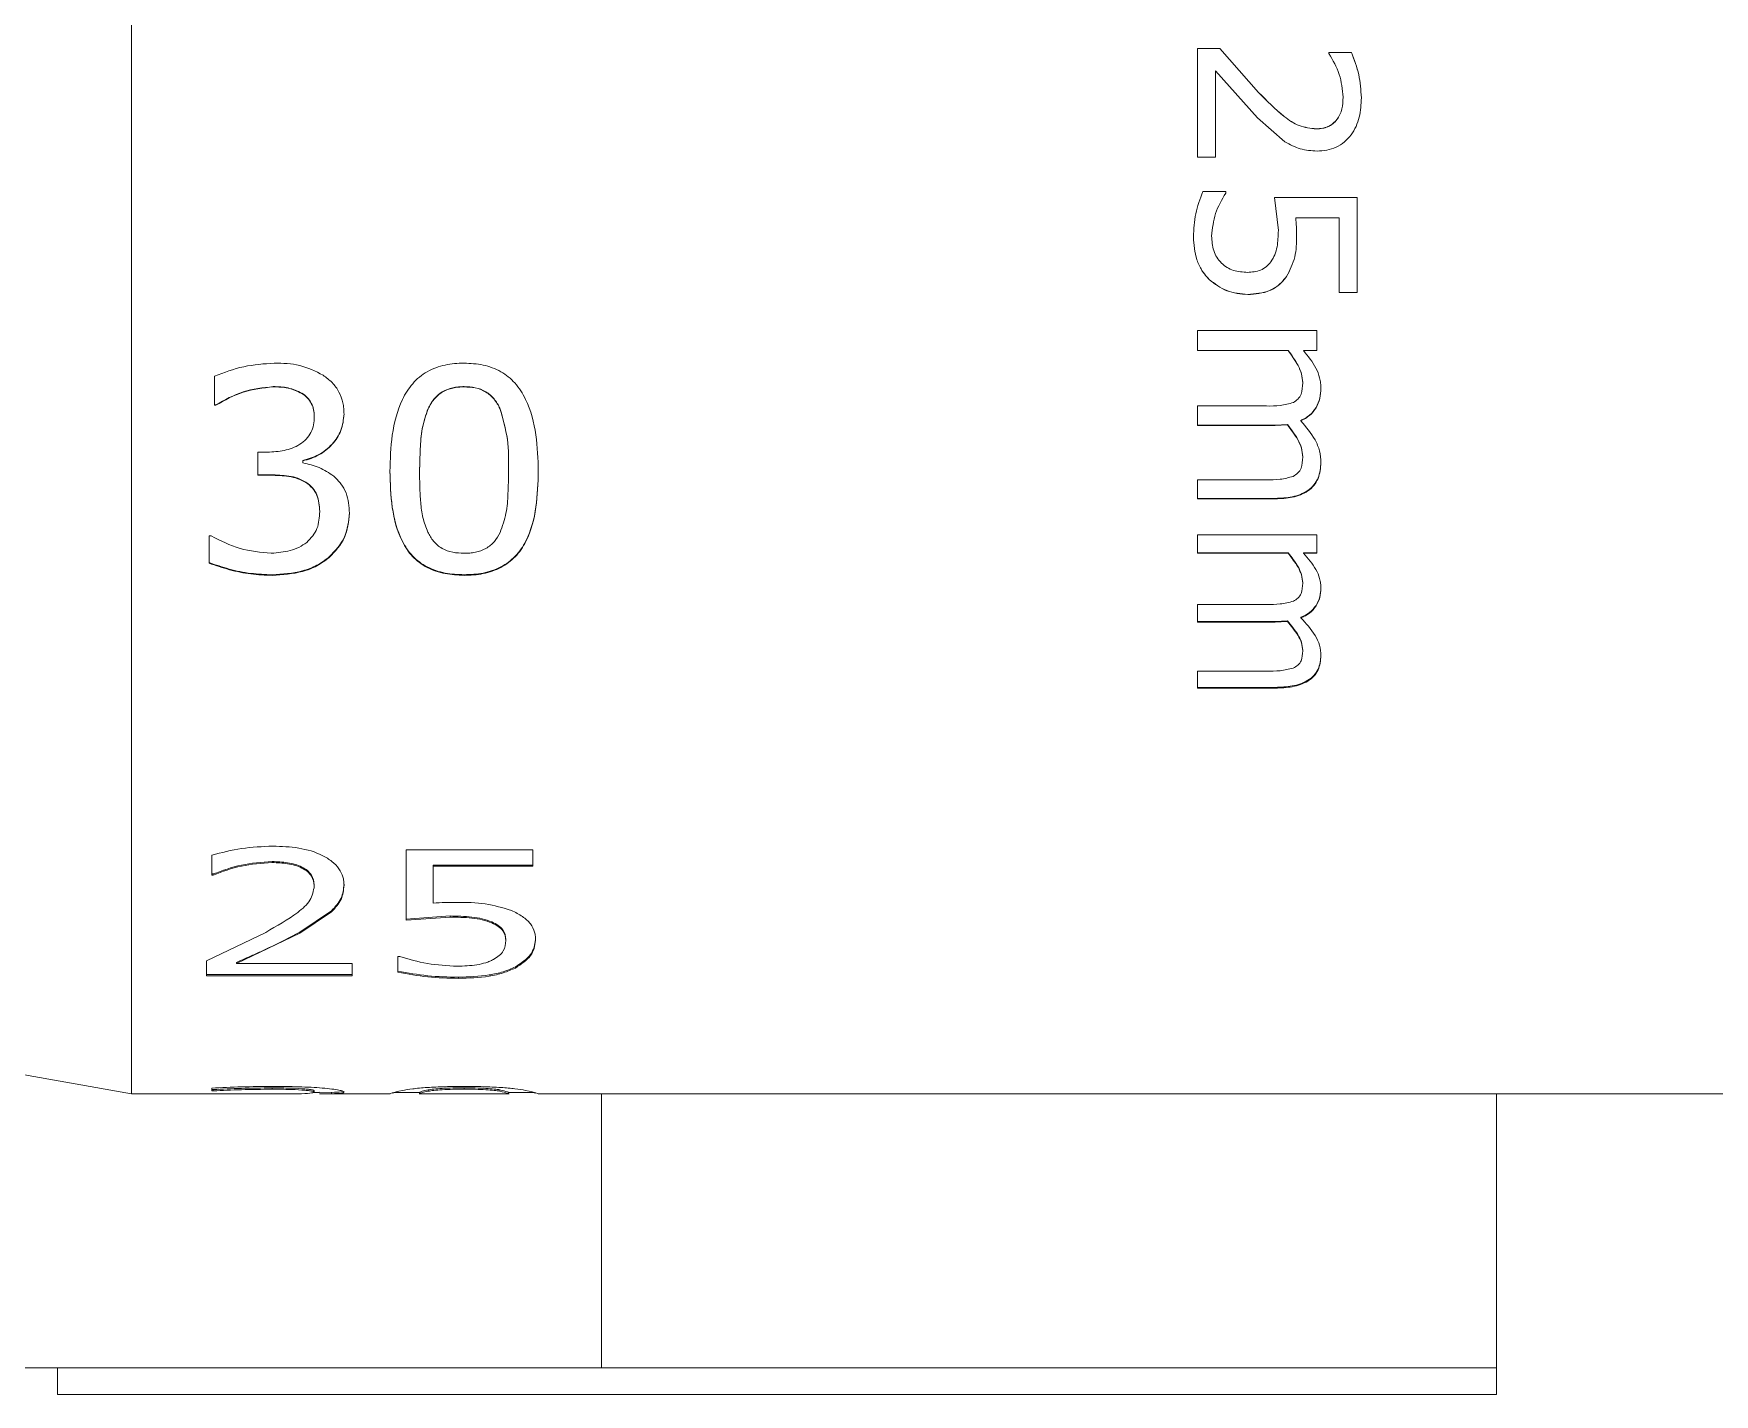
# Model space of a CAD drawing. Header units: millimetres. Extents: x 2 to 278, y 1 to 215.
# Drawn here: x 59.83 to 67.84, y 36.96 to 43.44 of the extents above; entities that cross this region are included whole.
import ezdxf

# ---------------------------------------------------------------- set-up
doc = ezdxf.new("R2010")
doc.units = ezdxf.units.MM

msp = doc.modelspace()

# ---------------------------------------------------------------- linework, layer by layer
at = {"color": 7, "linetype": 'Continuous', "lineweight": 18}
for p, q in [((60.298, 38.3904), (60.298, 45.2465)), ((65.378, 43.3718), (65.4841, 43.3718)), ((65.378, 42.8535), (65.378, 43.3718)), ((65.378, 43.3708), (65.4841, 43.3708)), ((65.4841, 43.3718), (65.6698, 43.1617)), ((65.4841, 43.3718), (65.4841, 43.3708)), ((65.4841, 43.3708), (65.6698, 43.161)), ((66.005, 43.3527), (66.112, 43.3527)), ((66.005, 43.3475), (66.005, 43.3527)), ((66.005, 43.3517), (66.112, 43.3517)), ((66.112, 43.3527), (66.112, 43.3517)), ((65.4648, 42.8535), (65.4648, 43.2651)), ((65.6636, 43.0404), (65.4648, 43.2651)), ((66.0725, 43.1389), (66.0725, 43.1382)), ((66.1593, 43.1363), (66.1593, 43.1357)), ((65.7949, 42.9267), (65.6636, 43.0404)), ((65.9449, 42.9884), (65.9449, 42.988)), ((65.4648, 42.8535), (65.378, 42.8535)), ((65.4038, 42.6896), (65.5131, 42.6896)), ((65.5131, 42.6825), (65.5131, 42.6896)), ((65.7639, 42.5037), (65.7446, 42.6607)), ((65.7446, 42.6606), (66.14, 42.6606)), ((65.7639, 42.5034), (65.7446, 42.6606)), ((66.14, 42.2084), (66.14, 42.6606)), ((66.0532, 42.5644), (65.8466, 42.5644)), ((65.8466, 42.5642), (65.8466, 42.5644)), ((66.0532, 42.5642), (65.8466, 42.5642)), ((66.0532, 42.5642), (66.0532, 42.5644)), ((66.0532, 42.2084), (66.0532, 42.5642)), ((65.3587, 42.4737), (65.3587, 42.4741)), ((65.4456, 42.4773), (65.4456, 42.4777)), ((65.7639, 42.5034), (65.7639, 42.5037)), ((65.8507, 42.479), (65.8507, 42.4793)), ((65.4333, 42.2704), (65.4333, 42.2711)), ((65.8029, 42.2847), (65.8029, 42.2853)), ((65.6178, 42.1988), (65.6178, 42.1996)), ((66.14, 42.2091), (66.0532, 42.2091)), ((66.14, 42.2084), (66.0532, 42.2084)), ((65.378, 42.0269), (65.9471, 42.0269)), ((65.378, 41.9318), (65.378, 42.0269)), ((65.9471, 41.9318), (65.9471, 42.0269)), ((65.8097, 41.933), (65.378, 41.933)), ((65.8097, 41.9318), (65.378, 41.9318)), ((65.8097, 41.9318), (65.8097, 41.933)), ((65.9471, 41.933), (65.884, 41.933)), ((65.884, 41.9318), (65.884, 41.933)), ((65.9471, 41.9318), (65.884, 41.9318)), ((60.6935, 41.6712), (60.6935, 41.8094)), ((60.9734, 41.7588), (60.9734, 41.7602)), ((61.8831, 41.7602), (61.8831, 41.7588)), ((65.8796, 41.7783), (65.8796, 41.7797)), ((65.9664, 41.7516), (65.9664, 41.753)), ((60.7003, 41.6727), (60.6935, 41.6727)), ((60.7003, 41.6712), (60.6935, 41.6712)), ((60.7003, 41.6712), (60.7003, 41.6727)), ((61.1105, 41.7273), (61.1105, 41.7287)), ((61.7111, 41.6558), (61.7111, 41.6542)), ((62.0539, 41.6569), (62.0539, 41.6554)), ((65.378, 41.6678), (65.7072, 41.6678)), ((65.378, 41.5745), (65.378, 41.6678)), ((61.1693, 41.617), (61.1693, 41.6186)), ((61.3108, 41.6287), (61.3108, 41.6303)), ((65.7482, 41.5762), (65.378, 41.5762)), ((65.7482, 41.5745), (65.378, 41.5745)), ((65.8071, 41.5796), (65.7482, 41.5762)), ((65.8071, 41.578), (65.7482, 41.5745)), ((65.8071, 41.578), (65.8071, 41.5796)), ((65.8707, 41.5976), (65.8707, 41.5993)), ((60.8993, 41.4481), (60.9461, 41.4481)), ((60.8993, 41.3378), (60.8993, 41.4481)), ((65.8796, 41.4242), (65.8796, 41.4261)), ((60.9608, 41.3398), (60.8993, 41.3398)), ((60.9608, 41.3378), (60.8993, 41.3378)), ((60.9608, 41.3378), (60.9608, 41.3398)), ((61.1149, 41.406), (61.1149, 41.4079)), ((61.1149, 41.3968), (61.1149, 41.406)), ((61.5294, 41.3556), (61.5294, 41.3575)), ((61.6709, 41.3575), (61.6709, 41.3556)), ((62.0953, 41.3587), (62.0953, 41.3567)), ((62.2368, 41.3567), (62.2368, 41.3587)), ((65.9664, 41.398), (65.9664, 41.3999)), ((61.1296, 41.3028), (61.1296, 41.3049)), ((65.378, 41.3163), (65.7072, 41.3163)), ((65.378, 41.2253), (65.378, 41.3163)), ((65.7497, 41.2275), (65.378, 41.2275)), ((65.7497, 41.2253), (65.378, 41.2253)), ((65.7497, 41.2253), (65.7497, 41.2275)), ((61.1951, 41.1648), (61.1951, 41.167)), ((61.3365, 41.1569), (61.3365, 41.1592)), ((60.6678, 41.0489), (60.678, 41.0489)), ((60.6678, 40.9188), (60.6678, 41.0489)), ((65.378, 41.0546), (65.9471, 41.0546)), ((65.378, 40.9659), (65.378, 41.0546)), ((65.9471, 40.9659), (65.9471, 41.0546)), ((61.2405, 40.9457), (61.2405, 40.9483)), ((65.8097, 40.9685), (65.378, 40.9685)), ((65.8097, 40.9659), (65.378, 40.9659)), ((65.8097, 40.9659), (65.8097, 40.9685)), ((65.9471, 40.9685), (65.884, 40.9685)), ((65.884, 40.9659), (65.884, 40.9685)), ((65.9471, 40.9659), (65.884, 40.9659)), ((60.9684, 40.8609), (60.9684, 40.8636)), ((61.8831, 40.8609), (61.8831, 40.8636)), ((65.8796, 40.8238), (65.8796, 40.8266)), ((65.9664, 40.7992), (65.9664, 40.802)), ((65.378, 40.7224), (65.7072, 40.7224)), ((65.378, 40.6372), (65.378, 40.7224)), ((65.7482, 40.6403), (65.378, 40.6403)), ((65.7482, 40.6372), (65.378, 40.6372)), ((65.8071, 40.6434), (65.7482, 40.6403)), ((65.8071, 40.6404), (65.7482, 40.6372)), ((65.8071, 40.6404), (65.8071, 40.6434)), ((65.8707, 40.6583), (65.8707, 40.6613)), ((65.8796, 40.5012), (65.8796, 40.5045)), ((65.9664, 40.4777), (65.9664, 40.481)), ((65.378, 40.4045), (65.7072, 40.4045)), ((65.378, 40.3235), (65.378, 40.4045)), ((65.7497, 40.327), (65.378, 40.327)), ((65.7497, 40.3235), (65.378, 40.3235)), ((65.7497, 40.3235), (65.7497, 40.327)), ((60.6806, 39.4331), (60.6806, 39.5278)), ((60.968, 39.4972), (60.968, 39.4924)), ((61.6066, 39.5532), (62.2111, 39.5532)), ((61.6066, 39.2176), (61.6066, 39.5532)), ((62.2111, 39.4753), (62.2111, 39.5532)), ((60.6877, 39.4379), (60.6806, 39.4379)), ((60.6877, 39.4331), (60.6806, 39.4331)), ((60.6877, 39.4379), (60.6877, 39.4331)), ((62.2111, 39.4801), (61.7352, 39.4801)), ((61.7352, 39.4753), (61.7352, 39.4801)), ((61.7352, 39.2994), (61.7352, 39.4753)), ((62.2111, 39.4753), (61.7352, 39.4753)), ((61.1693, 39.3863), (61.1693, 39.3814)), ((61.3108, 39.3891), (61.3108, 39.3842)), ((61.2517, 39.2626), (61.0998, 39.1604)), ((61.2517, 39.2575), (61.0998, 39.1552)), ((61.2517, 39.2626), (61.2517, 39.2575)), ((61.8164, 39.2379), (61.6066, 39.2227)), ((61.8164, 39.2328), (61.6066, 39.2176)), ((61.8164, 39.2328), (61.8164, 39.2379)), ((62.0147, 39.2048), (62.0147, 39.2099)), ((60.6549, 39.0247), (60.9375, 39.1599)), ((61.0998, 39.1552), (60.7986, 39.0114)), ((62.0825, 39.1203), (62.0825, 39.1256)), ((62.2239, 39.1208), (62.2239, 39.1261)), ((60.6549, 38.9529), (60.6549, 39.0247)), ((60.7986, 39.0168), (60.7986, 39.0114)), ((60.7986, 39.0114), (61.3494, 39.0114)), ((61.3494, 38.9529), (61.3494, 39.0114)), ((61.568, 39.045), (61.5775, 39.045)), ((61.568, 38.97), (61.568, 39.045)), ((61.3494, 38.9584), (60.6549, 38.9584)), ((61.3494, 38.9529), (60.6549, 38.9529)), ((61.856, 38.9403), (61.856, 38.9458)), ((62.1279, 38.9898), (62.1279, 38.9953)), ((59.3617, 38.5555), (60.298, 38.3904)), ((60.298, 38.3904), (61.0314, 38.3904)), ((60.6806, 38.4043), (60.6806, 38.4181)), ((60.6877, 38.4107), (60.6806, 38.4107)), ((60.6877, 38.4043), (60.6806, 38.4043)), ((60.6877, 38.4107), (60.6877, 38.4043)), ((60.968, 38.4188), (60.968, 38.4125)), ((61.162, 38.3968), (61.1938, 38.3968)), ((61.1693, 38.405), (61.1693, 38.3986)), ((61.2517, 38.3973), (61.1938, 38.3976)), ((61.2517, 38.3909), (61.1938, 38.3912)), ((61.1938, 38.3904), (61.5306, 38.3904)), ((61.2517, 38.3973), (61.2517, 38.3909)), ((61.5306, 38.3908), (61.5294, 38.3904)), ((61.5565, 38.3968), (61.541, 38.3935)), ((61.5482, 38.3968), (61.6712, 38.3968)), ((61.6684, 38.3904), (62.0978, 38.3904)), ((61.6709, 38.3968), (61.6709, 38.3904)), ((61.6709, 38.3904), (61.6712, 38.3905)), ((61.7111, 38.4093), (61.7111, 38.403)), ((61.8831, 38.4188), (61.8831, 38.4125)), ((62.0539, 38.4094), (62.0539, 38.4031)), ((62.0948, 38.3968), (62.218, 38.3968)), ((62.0948, 38.3906), (62.0953, 38.3905)), ((62.0953, 38.3968), (62.0953, 38.3905)), ((62.2254, 38.3935), (62.2098, 38.3968)), ((62.2368, 38.3905), (62.2356, 38.3908)), ((62.2356, 38.3904), (69.32, 38.3904)), ((62.5378, 37.0854), (62.5378, 38.3904)), ((66.8035, 38.3904), (66.8035, 37.0854)), ((62.5378, 37.0854), (57.9116, 37.0854)), ((59.9455, 37.0854), (59.9455, 36.9584)), ((66.8035, 37.0854), (62.5378, 37.0854)), ((66.8035, 37.0854), (66.8035, 36.9584)), ((64.8985, 36.9584), (59.9455, 36.9584)), ((66.8035, 36.9584), (64.8985, 36.9584))]:
    msp.add_line(p, q, dxfattribs=at)
for points, knots in [([(66.0725, 43.1389), (66.0687, 43.1761), (66.0611, 43.2505), (66.0237, 43.3151), (66.005, 43.3475)], [0, 0, 0, 0, 0.499747, 1, 1, 1, 1]), ([(66.112, 43.3527), (66.1253, 43.3179), (66.1518, 43.2482), (66.1568, 43.1736), (66.1593, 43.1363)], [0, 0, 0, 0, 0.5000144, 1, 1, 1, 1]), ([(66.112, 43.3517), (66.1253, 43.317), (66.1518, 43.2475), (66.1568, 43.173), (66.1593, 43.1357)], [0, 0, 0, 0, 0.500044, 1, 1, 1, 1]), ([(65.6698, 43.1617), (65.7088, 43.1222), (65.7672, 43.0631), (65.8607, 42.9974), (65.9168, 42.9914), (65.9449, 42.9884)], [0, 0, 0, 0, 0.501065, 0.750849, 1, 1, 1, 1]), ([(65.6698, 43.161), (65.7088, 43.1216), (65.7672, 43.0625), (65.8607, 42.997), (65.9168, 42.991), (65.9449, 42.988)], [0, 0, 0, 0, 0.50095, 0.750748, 1, 1, 1, 1]), ([(65.9449, 42.9884), (65.955, 42.9889), (65.9736, 42.99), (66.0007, 42.9981), (66.0242, 43.0123), (66.0436, 43.0326), (66.0579, 43.0567), (66.0701, 43.0921), (66.0715, 43.1202), (66.0725, 43.1389)], [0, 0, 0, 0, 0.135625, 0.250009, 0.375164, 0.499903, 0.622839, 0.75005, 1, 1, 1, 1]), ([(65.9449, 42.988), (65.9549, 42.9885), (65.9736, 42.9895), (66.0006, 42.9976), (66.0241, 43.0119), (66.0436, 43.0321), (66.0579, 43.0562), (66.0701, 43.0916), (66.0715, 43.1196), (66.0725, 43.1382)], [0, 0, 0, 0, 0.1351574, 0.2502193, 0.3754494, 0.5001689, 0.6230965, 0.7502144, 1, 1, 1, 1]), ([(66.1593, 43.1363), (66.1578, 43.1053), (66.1547, 43.0433), (66.1222, 42.9701), (66.0795, 42.9245), (66.0399, 42.8991), (65.9949, 42.8847), (65.9638, 42.8832), (65.9482, 42.8824)], [0, 0, 0, 0, 0.250257, 0.499478, 0.624589, 0.749638, 0.874759, 1, 1, 1, 1]), ([(65.9482, 42.8824), (65.921, 42.8842), (65.8666, 42.8876), (65.8188, 42.9137), (65.7949, 42.9267)], [0, 0, 0, 0, 0.500081, 1, 1, 1, 1]), ([(65.3587, 42.4737), (65.3606, 42.5107), (65.3644, 42.5849), (65.3906, 42.6546), (65.4038, 42.6896)], [0, 0, 0, 0, 0.497906, 1, 1, 1, 1]), ([(65.5131, 42.6825), (65.4945, 42.6506), (65.4575, 42.5869), (65.4495, 42.5138), (65.4456, 42.4773)], [0, 0, 0, 0, 0.5011457, 1, 1, 1, 1]), ([(65.5131, 42.6825), (65.4945, 42.6507), (65.4575, 42.5871), (65.4495, 42.5141), (65.4456, 42.4777)], [0, 0, 0, 0, 0.501206, 1, 1, 1, 1]), ([(65.8466, 42.5642), (65.8478, 42.55), (65.8502, 42.5216), (65.8505, 42.4932), (65.8507, 42.479)], [0, 0, 0, 0, 0.499995, 1, 1, 1, 1]), ([(65.4333, 42.2711), (65.4212, 42.2851), (65.397, 42.3132), (65.3653, 42.3811), (65.3614, 42.4369), (65.3587, 42.4741)], [0, 0, 0, 0, 0.250366, 0.500739, 1, 1, 1, 1]), ([(65.4333, 42.2704), (65.4212, 42.2845), (65.397, 42.3126), (65.3653, 42.3806), (65.3614, 42.4365), (65.3587, 42.4737)], [0, 0, 0, 0, 0.250283, 0.500645, 1, 1, 1, 1]), ([(65.4456, 42.4773), (65.4473, 42.4539), (65.45, 42.4188), (65.4689, 42.3753), (65.4844, 42.3577), (65.4921, 42.3489)], [0, 0, 0, 0, 0.499669, 0.749771, 1, 1, 1, 1]), ([(65.7281, 42.3549), (65.735, 42.3659), (65.7487, 42.388), (65.7613, 42.4387), (65.7628, 42.4775), (65.7639, 42.5034)], [0, 0, 0, 0, 0.249718, 0.49974, 1, 1, 1, 1]), ([(65.8507, 42.4793), (65.8502, 42.445), (65.8494, 42.3766), (65.8184, 42.3157), (65.8029, 42.2853)], [0, 0, 0, 0, 0.5012339, 1, 1, 1, 1]), ([(65.8507, 42.479), (65.8502, 42.4446), (65.8494, 42.3761), (65.8184, 42.3151), (65.8029, 42.2847)], [0, 0, 0, 0, 0.501285, 1, 1, 1, 1]), ([(65.4921, 42.3489), (65.5007, 42.3415), (65.518, 42.3267), (65.5601, 42.308), (65.5943, 42.3058), (65.6171, 42.3043)], [0, 0, 0, 0, 0.250171, 0.500471, 1, 1, 1, 1]), ([(65.6171, 42.3043), (65.6384, 42.306), (65.6704, 42.3086), (65.7078, 42.3304), (65.7214, 42.3468), (65.7281, 42.3549)], [0, 0, 0, 0, 0.499061, 0.749654, 1, 1, 1, 1]), ([(65.6178, 42.1996), (65.5835, 42.2026), (65.5151, 42.2086), (65.4606, 42.2503), (65.4333, 42.2711)], [0, 0, 0, 0, 0.500581, 1, 1, 1, 1]), ([(65.6178, 42.1988), (65.5835, 42.2019), (65.515, 42.2079), (65.4606, 42.2496), (65.4333, 42.2704)], [0, 0, 0, 0, 0.5004878, 1, 1, 1, 1]), ([(65.8029, 42.2853), (65.7917, 42.2716), (65.7692, 42.2441), (65.7075, 42.2061), (65.6537, 42.2022), (65.6178, 42.1996)], [0, 0, 0, 0, 0.250407, 0.500914, 1, 1, 1, 1]), ([(65.8029, 42.2847), (65.7917, 42.2709), (65.7692, 42.2435), (65.7076, 42.2053), (65.6537, 42.2014), (65.6178, 42.1988)], [0, 0, 0, 0, 0.250527, 0.501054, 1, 1, 1, 1]), ([(65.8796, 41.7797), (65.8784, 41.7939), (65.8759, 41.8223), (65.8524, 41.8751), (65.8268, 41.9098), (65.8097, 41.933)], [0, 0, 0, 0, 0.249668, 0.499606, 1, 1, 1, 1]), ([(65.8796, 41.7783), (65.8784, 41.7925), (65.8759, 41.821), (65.8524, 41.8739), (65.8268, 41.9086), (65.8097, 41.9318)], [0, 0, 0, 0, 0.2497306, 0.499687, 1, 1, 1, 1]), ([(65.884, 41.9318), (65.9055, 41.9052), (65.9378, 41.8654), (65.9594, 41.8098), (65.9656, 41.7767), (65.9661, 41.7599), (65.9664, 41.7516)], [0, 0, 0, 0, 0.499747, 0.749637, 0.874793, 1, 1, 1, 1]), ([(60.6935, 41.8094), (60.7394, 41.827), (60.8312, 41.862), (60.9295, 41.8687), (60.9786, 41.872)], [0, 0, 0, 0, 0.5000397, 1, 1, 1, 1]), ([(60.9786, 41.872), (61.0197, 41.8711), (61.1018, 41.8693), (61.1749, 41.8329), (61.2113, 41.8147)], [0, 0, 0, 0, 0.501037, 1, 1, 1, 1]), ([(61.2113, 41.8147), (61.2262, 41.8035), (61.256, 41.7811), (61.289, 41.7356), (61.3045, 41.692), (61.31, 41.656), (61.3105, 41.6378), (61.3108, 41.6287)], [0, 0, 0, 0, 0.249978, 0.499762, 0.749539, 0.874741, 1, 1, 1, 1]), ([(61.5294, 41.3556), (61.5312, 41.4135), (61.5347, 41.5292), (61.5708, 41.6746), (61.634, 41.7771), (61.7051, 41.8355), (61.7775, 41.8613), (61.8375, 41.8709), (61.8679, 41.8717), (61.8831, 41.872)], [0, 0, 0, 0, 0.250459, 0.50023, 0.625184, 0.749909, 0.874716, 0.937346, 1, 1, 1, 1]), ([(61.8831, 41.872), (61.9135, 41.8705), (61.9742, 41.8675), (62.0596, 41.8361), (62.1307, 41.7785), (62.1944, 41.6764), (62.2315, 41.5301), (62.235, 41.4145), (62.2368, 41.3567)], [0, 0, 0, 0, 0.125108, 0.249996, 0.368839, 0.499677, 0.749515, 1, 1, 1, 1]), ([(60.9734, 41.7602), (60.9248, 41.755), (60.8273, 41.7447), (60.7427, 41.6967), (60.7003, 41.6727)], [0, 0, 0, 0, 0.499675, 1, 1, 1, 1]), ([(60.9734, 41.7588), (60.9247, 41.7536), (60.8273, 41.7432), (60.7427, 41.6952), (60.7003, 41.6712)], [0, 0, 0, 0, 0.499614, 1, 1, 1, 1]), ([(61.1105, 41.7287), (61.0889, 41.7388), (61.0455, 41.759), (60.9975, 41.7598), (60.9734, 41.7602)], [0, 0, 0, 0, 0.498834, 1, 1, 1, 1]), ([(61.1105, 41.7273), (61.0889, 41.7374), (61.0455, 41.7576), (60.9975, 41.7584), (60.9734, 41.7588)], [0, 0, 0, 0, 0.498881, 1, 1, 1, 1]), ([(61.8831, 41.7602), (61.8741, 41.76), (61.856, 41.7595), (61.8204, 41.7541), (61.7777, 41.7381), (61.7363, 41.7024), (61.7195, 41.6713), (61.7111, 41.6558)], [0, 0, 0, 0, 0.125422, 0.25076, 0.500527, 0.750044, 1, 1, 1, 1]), ([(61.8831, 41.7588), (61.8741, 41.7586), (61.856, 41.7581), (61.8204, 41.7527), (61.7777, 41.7366), (61.7363, 41.7009), (61.7195, 41.6698), (61.7111, 41.6542)], [0, 0, 0, 0, 0.125362, 0.250643, 0.500339, 0.749896, 1, 1, 1, 1]), ([(62.0539, 41.6569), (62.05, 41.6647), (62.042, 41.6803), (62.0216, 41.7089), (61.988, 41.7387), (61.9368, 41.7578), (61.901, 41.7594), (61.8831, 41.7602)], [0, 0, 0, 0, 0.125251, 0.250435, 0.499924, 0.749634, 1, 1, 1, 1]), ([(62.0539, 41.6554), (62.05, 41.6632), (62.042, 41.6787), (62.0216, 41.7074), (61.988, 41.7372), (61.9368, 41.7564), (61.901, 41.758), (61.8831, 41.7588)], [0, 0, 0, 0, 0.125334, 0.250583, 0.500113, 0.749751, 1, 1, 1, 1]), ([(65.8351, 41.6845), (65.843, 41.6895), (65.8587, 41.6996), (65.878, 41.7321), (65.879, 41.7599), (65.8796, 41.7783)], [0, 0, 0, 0, 0.248695, 0.499864, 1, 1, 1, 1]), ([(65.9664, 41.753), (65.9656, 41.737), (65.9638, 41.705), (65.9456, 41.6598), (65.9191, 41.6289), (65.8929, 41.6097), (65.8781, 41.6027), (65.8707, 41.5993)], [0, 0, 0, 0, 0.2500965, 0.49976, 0.749401, 0.87464, 1, 1, 1, 1]), ([(65.9664, 41.7516), (65.9656, 41.7355), (65.9638, 41.7036), (65.9456, 41.6583), (65.9191, 41.6273), (65.8929, 41.608), (65.8781, 41.6011), (65.8707, 41.5976)], [0, 0, 0, 0, 0.250209, 0.499939, 0.749547, 0.874726, 1, 1, 1, 1]), ([(61.1693, 41.6186), (61.1688, 41.6294), (61.1677, 41.651), (61.1562, 41.6818), (61.1369, 41.7088), (61.1193, 41.7221), (61.1105, 41.7287)], [0, 0, 0, 0, 0.250139, 0.499917, 0.749878, 1, 1, 1, 1]), ([(61.1693, 41.617), (61.1688, 41.6278), (61.1677, 41.6494), (61.1562, 41.6803), (61.1369, 41.7073), (61.1193, 41.7206), (61.1105, 41.7273)], [0, 0, 0, 0, 0.25023, 0.500061, 0.749996, 1, 1, 1, 1]), ([(61.7111, 41.6558), (61.7007, 41.6242), (61.6799, 41.5615), (61.6732, 41.4603), (61.6717, 41.3929), (61.6709, 41.3575)], [0, 0, 0, 0, 0.3251589, 0.6453009, 1, 1, 1, 1]), ([(61.7111, 41.6542), (61.7007, 41.6226), (61.6799, 41.5598), (61.6732, 41.4584), (61.6717, 41.391), (61.6709, 41.3556)], [0, 0, 0, 0, 0.3251182, 0.6452653, 1, 1, 1, 1]), ([(62.0953, 41.3587), (62.0957, 41.4091), (62.0965, 41.5096), (62.0681, 41.6079), (62.0539, 41.6569)], [0, 0, 0, 0, 0.501143, 1, 1, 1, 1]), ([(62.0953, 41.3567), (62.0957, 41.4071), (62.0965, 41.5078), (62.0681, 41.6063), (62.0539, 41.6554)], [0, 0, 0, 0, 0.501161, 1, 1, 1, 1]), ([(65.7072, 41.6678), (65.729, 41.6677), (65.7724, 41.6674), (65.8143, 41.6788), (65.8351, 41.6845)], [0, 0, 0, 0, 0.501406, 1, 1, 1, 1]), ([(60.9461, 41.4481), (60.9729, 41.4493), (61.0265, 41.4517), (61.0904, 41.476), (61.1321, 41.5087), (61.1547, 41.5412), (61.1674, 41.5782), (61.1687, 41.6041), (61.1693, 41.617)], [0, 0, 0, 0, 0.250292, 0.499776, 0.627084, 0.749742, 0.874757, 1, 1, 1, 1]), ([(61.3108, 41.6303), (61.3082, 41.6038), (61.3029, 41.5508), (61.2561, 41.4839), (61.1937, 41.4313), (61.1411, 41.4157), (61.1149, 41.4079)], [0, 0, 0, 0, 0.249675, 0.499385, 0.74976, 1, 1, 1, 1]), ([(61.3108, 41.6287), (61.3082, 41.6022), (61.3029, 41.5491), (61.2561, 41.4821), (61.1937, 41.4295), (61.1411, 41.4138), (61.1149, 41.406)], [0, 0, 0, 0, 0.2498262, 0.4995964, 0.7499169, 1, 1, 1, 1]), ([(65.8796, 41.4261), (65.8783, 41.4403), (65.8758, 41.4688), (65.8512, 41.5217), (65.8247, 41.5565), (65.8071, 41.5796)], [0, 0, 0, 0, 0.2496, 0.499561, 1, 1, 1, 1]), ([(65.8796, 41.4242), (65.8783, 41.4384), (65.8758, 41.467), (65.8512, 41.5199), (65.8247, 41.5548), (65.8071, 41.578)], [0, 0, 0, 0, 0.249663, 0.499643, 1, 1, 1, 1]), ([(65.8707, 41.5976), (65.8956, 41.5684), (65.933, 41.5245), (65.9627, 41.454), (65.9652, 41.4167), (65.9664, 41.398)], [0, 0, 0, 0, 0.500031, 0.750024, 1, 1, 1, 1]), ([(65.8345, 41.3326), (65.8424, 41.3374), (65.8582, 41.3472), (65.8781, 41.3788), (65.879, 41.406), (65.8796, 41.4242)], [0, 0, 0, 0, 0.24901, 0.499994, 1, 1, 1, 1]), ([(61.1296, 41.3049), (61.1168, 41.3117), (61.0914, 41.3255), (61.0337, 41.3375), (60.99, 41.3389), (60.9608, 41.3398)], [0, 0, 0, 0, 0.2496239, 0.499678, 1, 1, 1, 1]), ([(61.1296, 41.3028), (61.1168, 41.3097), (61.0914, 41.3234), (61.0337, 41.3354), (60.99, 41.3369), (60.9608, 41.3378)], [0, 0, 0, 0, 0.249674, 0.499724, 1, 1, 1, 1]), ([(61.1149, 41.3968), (61.1415, 41.3908), (61.1946, 41.3787), (61.2393, 41.3489), (61.2616, 41.334)], [0, 0, 0, 0, 0.500563, 1, 1, 1, 1]), ([(61.2616, 41.334), (61.2735, 41.3221), (61.2975, 41.2981), (61.3312, 41.2393), (61.3344, 41.1898), (61.3365, 41.1569)], [0, 0, 0, 0, 0.249065, 0.500829, 1, 1, 1, 1]), ([(61.8831, 40.8636), (61.8527, 40.865), (61.792, 40.8678), (61.7051, 40.8968), (61.6337, 40.9505), (61.5708, 41.0469), (61.5346, 41.1856), (61.5312, 41.3002), (61.5294, 41.3575)], [0, 0, 0, 0, 0.125222, 0.250192, 0.374981, 0.499943, 0.749645, 1, 1, 1, 1]), ([(61.8831, 40.8609), (61.8527, 40.8623), (61.792, 40.8651), (61.705, 40.8941), (61.6337, 40.9479), (61.5708, 41.0445), (61.5346, 41.1834), (61.5312, 41.2981), (61.5294, 41.3556)], [0, 0, 0, 0, 0.1251066, 0.2499816, 0.3747282, 0.4997044, 0.7495128, 1, 1, 1, 1]), ([(61.6709, 41.3556), (61.6711, 41.3309), (61.6713, 41.2815), (61.6756, 41.2083), (61.6839, 41.1353), (61.7015, 41.0898), (61.7103, 41.0671)], [0, 0, 0, 0, 0.250149, 0.500286, 0.750259, 1, 1, 1, 1]), ([(62.2368, 41.3587), (62.2351, 41.3013), (62.2316, 41.1866), (62.1958, 41.0464), (62.1317, 40.9504), (62.0602, 40.897), (61.9744, 40.8677), (61.9136, 40.865), (61.8831, 40.8636)], [0, 0, 0, 0, 0.25035, 0.500044, 0.629545, 0.749833, 0.874781, 1, 1, 1, 1]), ([(62.2368, 41.3567), (62.2351, 41.2992), (62.2316, 41.1844), (62.1959, 41.044), (62.1317, 40.9478), (62.0602, 40.8942), (61.9889, 40.8706), (61.9288, 40.8619), (61.8983, 40.8612), (61.8831, 40.8609)], [0, 0, 0, 0, 0.250434, 0.500188, 0.629668, 0.749901, 0.874732, 0.937353, 1, 1, 1, 1]), ([(62.0545, 41.065), (62.0653, 41.0953), (62.0865, 41.1552), (62.0933, 41.2542), (62.0946, 41.3212), (62.0953, 41.3567)], [0, 0, 0, 0, 0.325852, 0.643345, 1, 1, 1, 1]), ([(65.7072, 41.3163), (65.7289, 41.3161), (65.7721, 41.3159), (65.8138, 41.327), (65.8345, 41.3326)], [0, 0, 0, 0, 0.501446, 1, 1, 1, 1]), ([(65.9664, 41.3999), (65.9645, 41.3741), (65.9617, 41.3353), (65.9345, 41.2904), (65.8949, 41.2554), (65.8305, 41.231), (65.7767, 41.2287), (65.7497, 41.2275)], [0, 0, 0, 0, 0.249465, 0.374885, 0.49959, 0.749243, 1, 1, 1, 1]), ([(65.9664, 41.398), (65.9645, 41.3721), (65.9617, 41.3333), (65.9345, 41.2883), (65.8949, 41.2532), (65.8305, 41.2288), (65.7767, 41.2265), (65.7497, 41.2253)], [0, 0, 0, 0, 0.249661, 0.375114, 0.499851, 0.749401, 1, 1, 1, 1]), ([(61.1951, 41.167), (61.1933, 41.1934), (61.1907, 41.233), (61.1621, 41.2797), (61.1404, 41.2965), (61.1296, 41.3049)], [0, 0, 0, 0, 0.499232, 0.749649, 1, 1, 1, 1]), ([(61.1951, 41.1648), (61.1933, 41.1912), (61.1907, 41.2308), (61.1621, 41.2776), (61.1404, 41.2944), (61.1296, 41.3028)], [0, 0, 0, 0, 0.499369, 0.749769, 1, 1, 1, 1]), ([(61.1334, 41.0181), (61.1432, 41.0279), (61.163, 41.0476), (61.1909, 41.096), (61.1934, 41.1373), (61.1951, 41.1648)], [0, 0, 0, 0, 0.248401, 0.500745, 1, 1, 1, 1]), ([(61.3365, 41.1592), (61.3326, 41.119), (61.3248, 41.0388), (61.2686, 40.9785), (61.2405, 40.9483)], [0, 0, 0, 0, 0.500032, 1, 1, 1, 1]), ([(61.3365, 41.1569), (61.3326, 41.1167), (61.3248, 41.0363), (61.2686, 40.9759), (61.2405, 40.9457)], [0, 0, 0, 0, 0.500139, 1, 1, 1, 1]), ([(60.678, 41.0489), (60.7227, 41.0259), (60.8119, 40.9801), (60.9136, 40.9708), (60.9644, 40.9661)], [0, 0, 0, 0, 0.500401, 1, 1, 1, 1]), ([(60.9644, 40.9661), (60.9946, 40.9688), (61.0399, 40.9729), (61.0973, 40.9925), (61.1214, 41.0096), (61.1334, 41.0181)], [0, 0, 0, 0, 0.499653, 0.750001, 1, 1, 1, 1]), ([(61.7103, 41.0671), (61.7184, 41.0519), (61.7347, 41.0215), (61.7762, 40.9869), (61.8282, 40.9683), (61.8648, 40.9669), (61.8831, 40.9661)], [0, 0, 0, 0, 0.250221, 0.499886, 0.749549, 1, 1, 1, 1]), ([(61.8831, 40.9661), (61.8921, 40.9663), (61.9102, 40.9668), (61.9458, 40.9718), (61.9885, 40.9867), (62.0301, 41.0203), (62.0464, 41.0501), (62.0545, 41.065)], [0, 0, 0, 0, 0.1253851, 0.2506912, 0.5004734, 0.7499893, 1, 1, 1, 1]), ([(61.2405, 40.9483), (61.2214, 40.9342), (61.1832, 40.9059), (61.0913, 40.8715), (61.0176, 40.8667), (60.9684, 40.8636)], [0, 0, 0, 0, 0.250132, 0.500389, 1, 1, 1, 1]), ([(61.2405, 40.9457), (61.2214, 40.9316), (61.1833, 40.9032), (61.0913, 40.8688), (61.0176, 40.864), (60.9684, 40.8609)], [0, 0, 0, 0, 0.250211, 0.500474, 1, 1, 1, 1]), ([(65.8796, 40.8266), (65.8784, 40.8397), (65.8759, 40.8659), (65.8524, 40.9148), (65.8268, 40.947), (65.8097, 40.9685)], [0, 0, 0, 0, 0.249668, 0.499606, 1, 1, 1, 1]), ([(65.8796, 40.8238), (65.8784, 40.8369), (65.8759, 40.8632), (65.8524, 40.9121), (65.8268, 40.9444), (65.8097, 40.9659)], [0, 0, 0, 0, 0.249731, 0.499687, 1, 1, 1, 1]), ([(65.884, 40.9659), (65.9055, 40.9412), (65.9378, 40.9042), (65.9594, 40.8529), (65.9656, 40.8223), (65.9661, 40.8069), (65.9664, 40.7992)], [0, 0, 0, 0, 0.499747, 0.749637, 0.874793, 1, 1, 1, 1]), ([(60.9684, 40.8636), (60.9342, 40.8649), (60.865, 40.8676), (60.7639, 40.8885), (60.6994, 40.9106), (60.6678, 40.9214)], [0, 0, 0, 0, 0.331339, 0.672027, 1, 1, 1, 1]), ([(60.9684, 40.8609), (60.9344, 40.8622), (60.8657, 40.8649), (60.7646, 40.8856), (60.7, 40.9078), (60.6678, 40.9188)], [0, 0, 0, 0, 0.330209, 0.666076, 1, 1, 1, 1]), ([(65.8351, 40.7376), (65.843, 40.7422), (65.8587, 40.7515), (65.878, 40.7813), (65.879, 40.8068), (65.8796, 40.8238)], [0, 0, 0, 0, 0.248695, 0.499864, 1, 1, 1, 1]), ([(65.9664, 40.802), (65.9656, 40.7873), (65.9638, 40.7579), (65.9456, 40.7165), (65.9191, 40.6883), (65.8929, 40.6708), (65.8781, 40.6645), (65.8707, 40.6613)], [0, 0, 0, 0, 0.250097, 0.49976, 0.749401, 0.87464, 1, 1, 1, 1]), ([(65.9664, 40.7992), (65.9656, 40.7845), (65.9638, 40.7551), (65.9456, 40.7136), (65.9191, 40.6853), (65.8929, 40.6678), (65.8781, 40.6615), (65.8707, 40.6583)], [0, 0, 0, 0, 0.2502086, 0.4999391, 0.7495472, 0.8747262, 1, 1, 1, 1]), ([(65.7072, 40.7224), (65.729, 40.7222), (65.7724, 40.7219), (65.8143, 40.7324), (65.8351, 40.7376)], [0, 0, 0, 0, 0.501406, 1, 1, 1, 1]), ([(65.8796, 40.5045), (65.8783, 40.5173), (65.8758, 40.543), (65.8512, 40.5908), (65.8247, 40.6224), (65.8071, 40.6434)], [0, 0, 0, 0, 0.2496, 0.499561, 1, 1, 1, 1]), ([(65.8796, 40.5012), (65.8783, 40.5141), (65.8758, 40.5398), (65.8512, 40.5877), (65.8247, 40.6193), (65.8071, 40.6404)], [0, 0, 0, 0, 0.249663, 0.499643, 1, 1, 1, 1]), ([(65.8707, 40.6583), (65.8956, 40.6317), (65.933, 40.5918), (65.9627, 40.5281), (65.9652, 40.4945), (65.9664, 40.4777)], [0, 0, 0, 0, 0.500031, 0.750024, 1, 1, 1, 1]), ([(65.9664, 40.481), (65.9645, 40.4578), (65.9617, 40.423), (65.9345, 40.3829), (65.8949, 40.3517), (65.8305, 40.3301), (65.7767, 40.328), (65.7497, 40.327)], [0, 0, 0, 0, 0.249465, 0.374885, 0.49959, 0.749243, 1, 1, 1, 1]), ([(65.9664, 40.4777), (65.9645, 40.4545), (65.9617, 40.4196), (65.9345, 40.3795), (65.8949, 40.3482), (65.8305, 40.3266), (65.7767, 40.3245), (65.7497, 40.3235)], [0, 0, 0, 0, 0.249661, 0.375114, 0.499851, 0.749401, 1, 1, 1, 1]), ([(65.8345, 40.419), (65.8424, 40.4234), (65.8582, 40.4322), (65.8781, 40.4604), (65.879, 40.4849), (65.8796, 40.5012)], [0, 0, 0, 0, 0.24901, 0.499994, 1, 1, 1, 1]), ([(65.7072, 40.4045), (65.7289, 40.4043), (65.7721, 40.4041), (65.8138, 40.414), (65.8345, 40.419)], [0, 0, 0, 0, 0.501446, 1, 1, 1, 1]), ([(60.6806, 39.5278), (60.7275, 39.5398), (60.8214, 39.5638), (60.9214, 39.5685), (60.9714, 39.5708)], [0, 0, 0, 0, 0.500012, 1, 1, 1, 1]), ([(60.9714, 39.5708), (61.013, 39.5694), (61.096, 39.5665), (61.1938, 39.5369), (61.2546, 39.4986), (61.2888, 39.4635), (61.3042, 39.4307), (61.3101, 39.4041), (61.3106, 39.3908), (61.3108, 39.3842)], [0, 0, 0, 0, 0.250219, 0.499406, 0.6245, 0.74953, 0.874632, 0.937305, 1, 1, 1, 1]), ([(60.968, 39.4972), (60.9181, 39.4937), (60.8183, 39.4869), (60.7312, 39.4542), (60.6877, 39.4379)], [0, 0, 0, 0, 0.499807, 1, 1, 1, 1]), ([(60.968, 39.4924), (60.9181, 39.489), (60.8183, 39.4821), (60.7312, 39.4494), (60.6877, 39.4331)], [0, 0, 0, 0, 0.499748, 1, 1, 1, 1]), ([(61.1693, 39.3863), (61.1671, 39.4023), (61.1638, 39.4264), (61.1375, 39.4547), (61.1012, 39.4773), (61.0427, 39.4946), (60.9929, 39.4963), (60.968, 39.4972)], [0, 0, 0, 0, 0.249218, 0.374427, 0.499713, 0.749282, 1, 1, 1, 1]), ([(61.1693, 39.3814), (61.1671, 39.3975), (61.1638, 39.4216), (61.1375, 39.4499), (61.1013, 39.4725), (61.0427, 39.4899), (60.9929, 39.4916), (60.968, 39.4924)], [0, 0, 0, 0, 0.249411, 0.37465, 0.499967, 0.749439, 1, 1, 1, 1]), ([(60.9375, 39.1599), (60.9904, 39.1899), (61.0698, 39.2348), (61.1572, 39.3105), (61.1653, 39.3578), (61.1693, 39.3814)], [0, 0, 0, 0, 0.501084, 0.750872, 1, 1, 1, 1]), ([(61.3108, 39.3891), (61.3086, 39.3662), (61.3042, 39.3203), (61.2692, 39.2818), (61.2517, 39.2626)], [0, 0, 0, 0, 0.500025, 1, 1, 1, 1]), ([(61.3108, 39.3842), (61.3086, 39.3612), (61.3042, 39.3153), (61.2692, 39.2768), (61.2517, 39.2575)], [0, 0, 0, 0, 0.500083, 1, 1, 1, 1]), ([(61.7352, 39.2994), (61.7541, 39.3004), (61.792, 39.3023), (61.83, 39.3026), (61.849, 39.3027)], [0, 0, 0, 0, 0.499995, 1, 1, 1, 1]), ([(61.849, 39.3027), (61.8949, 39.3024), (61.9864, 39.3016), (62.0681, 39.2765), (62.1088, 39.2639)], [0, 0, 0, 0, 0.501299, 1, 1, 1, 1]), ([(62.1088, 39.2639), (62.1272, 39.2549), (62.1641, 39.237), (62.202, 39.2006), (62.2176, 39.1674), (62.2233, 39.1407), (62.2237, 39.1275), (62.2239, 39.1208)], [0, 0, 0, 0, 0.249801, 0.499609, 0.749505, 0.874729, 1, 1, 1, 1]), ([(62.0147, 39.2099), (62, 39.2153), (61.9705, 39.226), (61.9027, 39.2359), (61.8509, 39.2371), (61.8164, 39.2379)], [0, 0, 0, 0, 0.249659, 0.499683, 1, 1, 1, 1]), ([(62.0147, 39.2048), (62, 39.2101), (61.9705, 39.2208), (61.9027, 39.2308), (61.8509, 39.232), (61.8164, 39.2328)], [0, 0, 0, 0, 0.249715, 0.499736, 1, 1, 1, 1]), ([(62.0825, 39.1256), (62.0803, 39.1415), (62.077, 39.1655), (62.0475, 39.1942), (62.0257, 39.2047), (62.0147, 39.2099)], [0, 0, 0, 0, 0.4989883, 0.749522, 1, 1, 1, 1]), ([(62.0825, 39.1203), (62.0803, 39.1363), (62.077, 39.1603), (62.0475, 39.189), (62.0257, 39.1995), (62.0147, 39.2048)], [0, 0, 0, 0, 0.499125, 0.74964, 1, 1, 1, 1]), ([(61.0998, 39.1604), (61.051, 39.1348), (60.9938, 39.1046), (60.9173, 39.0696), (60.8665, 39.0464), (60.8242, 39.028), (60.7986, 39.0168)], [0, 0, 0, 0, 0.49995, 0.586839, 0.749974, 1, 1, 1, 1]), ([(62.0228, 39.0303), (62.0327, 39.0363), (62.0525, 39.0484), (62.0775, 39.0784), (62.0805, 39.1035), (62.0825, 39.1203)], [0, 0, 0, 0, 0.250172, 0.500472, 1, 1, 1, 1]), ([(62.2239, 39.1261), (62.2199, 39.1011), (62.2117, 39.051), (62.1558, 39.0139), (62.1279, 38.9953)], [0, 0, 0, 0, 0.500359, 1, 1, 1, 1]), ([(62.2239, 39.1208), (62.2199, 39.0958), (62.2117, 39.0456), (62.1558, 39.0084), (62.1279, 38.9898)], [0, 0, 0, 0, 0.500453, 1, 1, 1, 1]), ([(61.5775, 39.045), (61.62, 39.0321), (61.7049, 39.0063), (61.8024, 39.0009), (61.8512, 38.9981)], [0, 0, 0, 0, 0.500486, 1, 1, 1, 1]), ([(61.8512, 38.9981), (61.8825, 38.9993), (61.9295, 39.0011), (61.9799, 39.0127), (62.0057, 39.0219), (62.0171, 39.0275), (62.0228, 39.0303)], [0, 0, 0, 0, 0.499447, 0.749427, 0.874687, 1, 1, 1, 1]), ([(61.856, 38.9458), (61.8067, 38.947), (61.7076, 38.9495), (61.6147, 38.9668), (61.568, 38.9755)], [0, 0, 0, 0, 0.497877, 1, 1, 1, 1]), ([(61.856, 38.9403), (61.8067, 38.9415), (61.7076, 38.9439), (61.6147, 38.9613), (61.568, 38.97)], [0, 0, 0, 0, 0.497226, 1, 1, 1, 1]), ([(62.1279, 38.9953), (62.109, 38.9872), (62.0714, 38.9709), (61.9803, 38.9501), (61.9057, 38.9475), (61.856, 38.9458)], [0, 0, 0, 0, 0.250193, 0.500539, 1, 1, 1, 1]), ([(62.1279, 38.9898), (62.109, 38.9817), (62.0714, 38.9654), (61.9803, 38.9445), (61.9057, 38.942), (61.856, 38.9403)], [0, 0, 0, 0, 0.2502763, 0.5006332, 1, 1, 1, 1]), ([(60.6806, 38.4181), (60.7275, 38.4202), (60.8214, 38.4244), (60.9214, 38.4253), (60.9714, 38.4257)], [0, 0, 0, 0, 0.500012, 1, 1, 1, 1]), ([(60.968, 38.4188), (60.9181, 38.4182), (60.8183, 38.4171), (60.7312, 38.4128), (60.6877, 38.4107)], [0, 0, 0, 0, 0.499807, 1, 1, 1, 1]), ([(60.968, 38.4125), (60.9181, 38.4119), (60.8183, 38.4108), (60.7312, 38.4065), (60.6877, 38.4043)], [0, 0, 0, 0, 0.499748, 1, 1, 1, 1]), ([(61.1693, 38.405), (61.1671, 38.4066), (61.1638, 38.4092), (61.1375, 38.4128), (61.1012, 38.4158), (61.0427, 38.4184), (60.9929, 38.4187), (60.968, 38.4188)], [0, 0, 0, 0, 0.2492182, 0.3744275, 0.4997131, 0.7492815, 1, 1, 1, 1]), ([(61.1693, 38.3986), (61.1671, 38.4003), (61.1638, 38.4028), (61.1375, 38.4064), (61.1013, 38.4095), (61.0427, 38.4121), (60.9929, 38.4124), (60.968, 38.4125)], [0, 0, 0, 0, 0.249411, 0.37465, 0.499967, 0.749439, 1, 1, 1, 1]), ([(60.9714, 38.4257), (61.013, 38.4254), (61.096, 38.4249), (61.1938, 38.4196), (61.2546, 38.4134), (61.2888, 38.4082), (61.3042, 38.404), (61.3101, 38.4009), (61.3106, 38.3996), (61.3108, 38.3989)], [0, 0, 0, 0, 0.250219, 0.499406, 0.6245, 0.74953, 0.874632, 0.937305, 1, 1, 1, 1]), ([(61.0314, 38.3911), (61.0515, 38.3909), (61.0977, 38.3904), (61.1569, 38.3927), (61.1652, 38.3967), (61.1693, 38.3986)], [0, 0, 0, 0, 0.279033, 0.639994, 1, 1, 1, 1]), ([(61.3053, 38.4032), (61.3035, 38.402), (61.299, 38.3988), (61.2698, 38.3979), (61.2517, 38.3973)], [0, 0, 0, 0, 0.379065, 1, 1, 1, 1]), ([(61.3108, 38.3989), (61.3086, 38.3969), (61.3042, 38.3928), (61.2692, 38.3916), (61.2517, 38.3909)], [0, 0, 0, 0, 0.500083, 1, 1, 1, 1]), ([(61.5294, 38.3904), (61.5312, 38.3914), (61.5347, 38.3934), (61.5708, 38.404), (61.634, 38.4142), (61.7051, 38.421), (61.7775, 38.4243), (61.8375, 38.4256), (61.8679, 38.4257), (61.8831, 38.4257)], [0, 0, 0, 0, 0.250459, 0.50023, 0.625184, 0.749909, 0.874716, 0.937346, 1, 1, 1, 1]), ([(61.7111, 38.4093), (61.7007, 38.407), (61.6799, 38.4025), (61.6732, 38.3981), (61.6717, 38.3972), (61.6709, 38.3968)], [0, 0, 0, 0, 0.325159, 0.645301, 1, 1, 1, 1]), ([(61.7111, 38.403), (61.7007, 38.4007), (61.6799, 38.3962), (61.6732, 38.3917), (61.6717, 38.3909), (61.6709, 38.3904)], [0, 0, 0, 0, 0.325118, 0.645265, 1, 1, 1, 1]), ([(61.8831, 38.4188), (61.8741, 38.4188), (61.856, 38.4187), (61.8204, 38.4182), (61.7777, 38.4166), (61.7363, 38.4131), (61.7195, 38.4106), (61.7111, 38.4093)], [0, 0, 0, 0, 0.125422, 0.25076, 0.500527, 0.750044, 1, 1, 1, 1]), ([(61.8831, 38.4125), (61.8741, 38.4125), (61.856, 38.4124), (61.8204, 38.4119), (61.7777, 38.4102), (61.7363, 38.4068), (61.7195, 38.4042), (61.7111, 38.403)], [0, 0, 0, 0, 0.1253617, 0.2506431, 0.5003389, 0.749896, 1, 1, 1, 1]), ([(61.8831, 38.4257), (61.9135, 38.4255), (61.9742, 38.4251), (62.0596, 38.4211), (62.1307, 38.4144), (62.1944, 38.4042), (62.2315, 38.3935), (62.235, 38.3915), (62.2368, 38.3905)], [0, 0, 0, 0, 0.125108, 0.249996, 0.368839, 0.499677, 0.749515, 1, 1, 1, 1]), ([(62.0539, 38.4094), (62.05, 38.41), (62.042, 38.4113), (62.0216, 38.4138), (61.988, 38.4166), (61.9368, 38.4186), (61.901, 38.4187), (61.8831, 38.4188)], [0, 0, 0, 0, 0.125251, 0.250435, 0.499924, 0.749634, 1, 1, 1, 1]), ([(62.0539, 38.4031), (62.05, 38.4037), (62.042, 38.4049), (62.0216, 38.4074), (61.988, 38.4103), (61.9368, 38.4122), (61.901, 38.4124), (61.8831, 38.4125)], [0, 0, 0, 0, 0.125334, 0.250583, 0.500113, 0.749751, 1, 1, 1, 1]), ([(62.0953, 38.3968), (62.0957, 38.3975), (62.0965, 38.399), (62.0681, 38.4059), (62.0539, 38.4094)], [0, 0, 0, 0, 0.501143, 1, 1, 1, 1]), ([(62.0953, 38.3905), (62.0957, 38.3912), (62.0965, 38.3927), (62.0681, 38.3996), (62.0539, 38.4031)], [0, 0, 0, 0, 0.501161, 1, 1, 1, 1])]:
    msp.add_open_spline(points, degree=3, knots=knots, dxfattribs=at)

doc.saveas('drawing.dxf')
